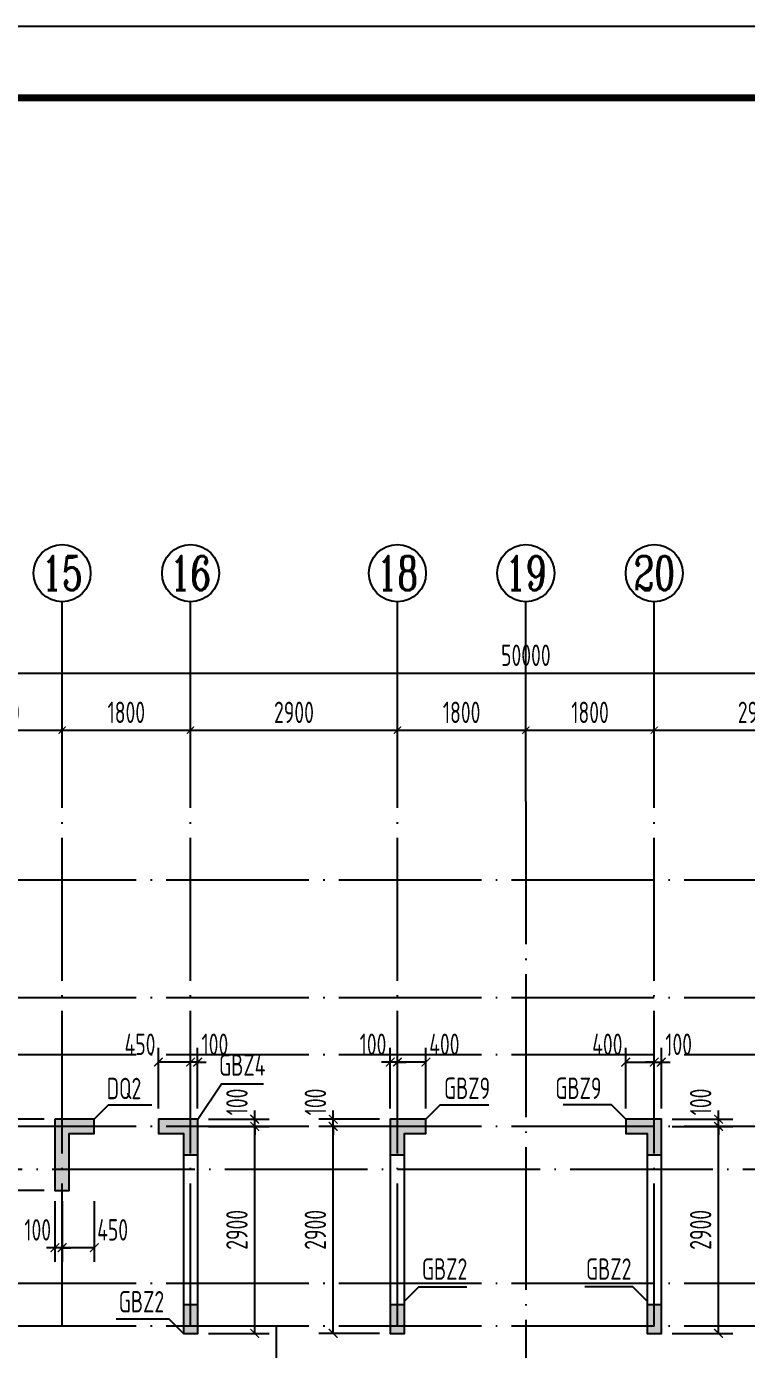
# Model space of a CAD drawing. Extents: x -668857 to 154266, y -275694 to 291306.
# Drawn here: x -320747 to -310654, y 69564 to 88100 of the extents above; entities that cross this region are included whole.
import ezdxf
from ezdxf.enums import TextEntityAlignment as Align

# ---------------------------------------------------------------- set-up
doc = ezdxf.new("R2010")
doc.units = 0
doc.header["$LTSCALE"] = 1000
doc.linetypes.add('DOTE', pattern=[2.42, 2, -0.2, 0.02, -0.2])
doc.layers.get('0').update_dxf_attribs({"linetype": 'CONTINUOUS'})
doc.layers.get('DEFPOINTS').update_dxf_attribs({"linetype": 'CONTINUOUS'})
for name, color, linetype in [('-TK', 7, 'CONTINUOUS'), ('A-AXIS', 1, 'CONTINUOUS'), ('A-DOTE', 10, 'DOTE'), ('AXIS_NUM', 7, 'CONTINUOUS'), ('S-Q墙实线', 6, 'CONTINUOUS'), ('S-Q墙标注', 3, 'CONTINUOUS'), ('S-X详图填充', 252, 'CONTINUOUS'), ('S-X详图实线', 4, 'CONTINUOUS'), ('S-Y一般标注', 3, 'CONTINUOUS'), ('S-Z柱编号', 6, 'CONTINUOUS')]:
    doc.layers.add(name, color=color, linetype=linetype)
doc.styles.add('TSSD_Axis', font='complex.shx', dxfattribs={"width": 0.7, "bigfont": 'hztxt.shx'})
doc.styles.add('TSSD_DIMENSION', font='Tssdeng.shx', dxfattribs={"width": 0.7, "bigfont": 'tssdchn.shx'})
doc.styles.add('TSSD_REIN', font='tssdeng.shx', dxfattribs={"width": 0.7, "height": 300, "bigfont": 'tssdchn.shx'})
doc.styles.add('结构文字', font='zstxt.shx', dxfattribs={"width": 0.7, "bigfont": 'zshz.shx'})
doc.dimstyles.new('STRUCK', dxfattribs={"dimtxt": 400, "dimasz": 121, "dimexe": 200, "dimexo": 150, "dimgap": 115, "dimtad": 1, "dimdec": 0, "dimdsep": 46, "dimtxsty": '结构文字', "dimblk": 'ARCHTICK', "dimcen": 400, "dimclrd": 3, "dimclre": 3, "dimclrt": 7, "dimadec": 0, "dimazin": 0, "dimtfac": 1, "dimtdec": 0, "dimtix": 1, "dimtmove": 2, "dimatfit": 3, "dimldrblk": '_DIMX', "dimfxl": 0, "dimtolj": 1, "dimtzin": 0, "dimarcsym": 0})
doc.dimstyles.new('TSSD_100_100', dxfattribs={"dimtxt": 300, "dimasz": 100, "dimexe": 100, "dimexo": 250, "dimgap": 100, "dimtad": 1, "dimdec": 0, "dimzin": 0, "dimdsep": 46, "dimtxsty": 'TSSD_DIMENSION', "dimblk": 'ARCHTICK', "dimcen": 0, "dimdle": 100, "dimclrt": 7, "dimadec": 0, "dimazin": 0, "dimtfac": 1, "dimtdec": 0, "dimtix": 1, "dimtmove": 2, "dimatfit": 3, "dimldrblk": 'ARCHTICK', "dimfxl": 0, "dimtolj": 1, "dimtzin": 0, "dimarcsym": 0})

# ---------------------------------------------------------------- blocks, each defined once
blk = doc.blocks.new('ts_axno')
at = {"color": 0, "linetype": 'ByBlock', "lineweight": -2}
blk.add_circle((0, 0), 0.5, dxfattribs=at)
at = {"color": 0, "linetype": 'ByBlock', "lineweight": -2, "style": 'TSSD_Axis', "width": 0.7}
blk.add_attdef('A', text='', height=0.6, dxfattribs=at).set_placement((0, 0), align=Align.MIDDLE_CENTER)
blk = doc.blocks.new('_ArchTick')
at = {"color": 0, "linetype": 'ByBlock', "const_width": 0.15}
blk.add_lwpolyline([(-0.5, -0.5), (0.5, 0.5)], dxfattribs=at)
blk = doc.blocks.new('*D158')
at = {"layer": 'DEFPOINTS', "color": 0}
for p in [(23100, 19250), (21400, 18250), (23100, 18250)]:
    blk.add_point(p, dxfattribs=at)
at = {"layer": 'S-Y一般标注', "color": 0, "lineweight": -2}
for p, q in [((21400, 18500), (21400, 19350)), ((23100, 18500), (23100, 19350)), ((21300, 19250), (23200, 19250))]:
    blk.add_line(p, q, dxfattribs=at)
at = {"layer": 'S-Y一般标注', "color": 0, "lineweight": -2, "xscale": 100, "yscale": 100, "zscale": 100, "rotation": 180}
blk.add_blockref('_ArchTick', (21400, 19250), dxfattribs=at)
at = {"layer": 'S-Y一般标注', "color": 0, "lineweight": -2, "xscale": 100, "yscale": 100, "zscale": 100}
blk.add_blockref('_ArchTick', (23100, 19250), dxfattribs=at)
at = {"layer": 'S-Y一般标注', "color": 7, "insert": (22250, 19500), "char_height": 300, "attachment_point": 5, "style": 'TSSD_DIMENSION'}
blk.add_mtext('\\A1;1700', dxfattribs=at)
blk = doc.blocks.new('*D159')
at = {"layer": 'DEFPOINTS', "color": 0}
for p in [(24900, 19250), (23100, 18250), (24900, 18250)]:
    blk.add_point(p, dxfattribs=at)
at = {"layer": 'S-Y一般标注', "color": 0, "lineweight": -2}
for p, q in [((23100, 18500), (23100, 19350)), ((24900, 18500), (24900, 19350)), ((23000, 19250), (25000, 19250))]:
    blk.add_line(p, q, dxfattribs=at)
at = {"layer": 'S-Y一般标注', "color": 0, "lineweight": -2, "xscale": 100, "yscale": 100, "zscale": 100, "rotation": 180}
blk.add_blockref('_ArchTick', (23100, 19250), dxfattribs=at)
at = {"layer": 'S-Y一般标注', "color": 0, "lineweight": -2, "xscale": 100, "yscale": 100, "zscale": 100}
blk.add_blockref('_ArchTick', (24900, 19250), dxfattribs=at)
at = {"layer": 'S-Y一般标注', "color": 7, "insert": (24000, 19500), "char_height": 300, "attachment_point": 5, "style": 'TSSD_DIMENSION'}
blk.add_mtext('\\A1;1800', dxfattribs=at)
blk = doc.blocks.new('*D160')
at = {"layer": 'DEFPOINTS', "color": 0}
for p in [(27800, 19250), (24900, 18250), (27800, 18250)]:
    blk.add_point(p, dxfattribs=at)
at = {"layer": 'S-Y一般标注', "color": 0, "lineweight": -2}
for p, q in [((24900, 18500), (24900, 19350)), ((27800, 18500), (27800, 19350)), ((24800, 19250), (27900, 19250))]:
    blk.add_line(p, q, dxfattribs=at)
at = {"layer": 'S-Y一般标注', "color": 0, "lineweight": -2, "xscale": 100, "yscale": 100, "zscale": 100, "rotation": 180}
blk.add_blockref('_ArchTick', (24900, 19250), dxfattribs=at)
at = {"layer": 'S-Y一般标注', "color": 0, "lineweight": -2, "xscale": 100, "yscale": 100, "zscale": 100}
blk.add_blockref('_ArchTick', (27800, 19250), dxfattribs=at)
at = {"layer": 'S-Y一般标注', "color": 7, "insert": (26350, 19500), "char_height": 300, "attachment_point": 5, "style": 'TSSD_DIMENSION'}
blk.add_mtext('\\A1;2900', dxfattribs=at)
blk = doc.blocks.new('*D161')
at = {"layer": 'DEFPOINTS', "color": 0}
for p in [(29600, 19250), (27800, 18250), (29600, 18250)]:
    blk.add_point(p, dxfattribs=at)
at = {"layer": 'S-Y一般标注', "color": 0, "lineweight": -2}
for p, q in [((27800, 18500), (27800, 19350)), ((29600, 18500), (29600, 19350)), ((27700, 19250), (29700, 19250))]:
    blk.add_line(p, q, dxfattribs=at)
at = {"layer": 'S-Y一般标注', "color": 0, "lineweight": -2, "xscale": 100, "yscale": 100, "zscale": 100, "rotation": 180}
blk.add_blockref('_ArchTick', (27800, 19250), dxfattribs=at)
at = {"layer": 'S-Y一般标注', "color": 0, "lineweight": -2, "xscale": 100, "yscale": 100, "zscale": 100}
blk.add_blockref('_ArchTick', (29600, 19250), dxfattribs=at)
at = {"layer": 'S-Y一般标注', "color": 7, "insert": (28700, 19500), "char_height": 300, "attachment_point": 5, "style": 'TSSD_DIMENSION'}
blk.add_mtext('\\A1;1800', dxfattribs=at)
blk = doc.blocks.new('*D162')
at = {"layer": 'DEFPOINTS', "color": 0}
for p in [(31400, 19250), (29600, 18250), (31400, 18250)]:
    blk.add_point(p, dxfattribs=at)
at = {"layer": 'S-Y一般标注', "color": 0, "lineweight": -2}
for p, q in [((29600, 18500), (29600, 19350)), ((31400, 18500), (31400, 19350)), ((29500, 19250), (31500, 19250))]:
    blk.add_line(p, q, dxfattribs=at)
at = {"layer": 'S-Y一般标注', "color": 0, "lineweight": -2, "xscale": 100, "yscale": 100, "zscale": 100, "rotation": 180}
blk.add_blockref('_ArchTick', (29600, 19250), dxfattribs=at)
at = {"layer": 'S-Y一般标注', "color": 0, "lineweight": -2, "xscale": 100, "yscale": 100, "zscale": 100}
blk.add_blockref('_ArchTick', (31400, 19250), dxfattribs=at)
at = {"layer": 'S-Y一般标注', "color": 7, "insert": (30500, 19500), "char_height": 300, "attachment_point": 5, "style": 'TSSD_DIMENSION'}
blk.add_mtext('\\A1;1800', dxfattribs=at)
blk = doc.blocks.new('*D163')
at = {"layer": 'DEFPOINTS', "color": 0}
for p in [(34300, 19250), (31400, 18250), (34300, 18250)]:
    blk.add_point(p, dxfattribs=at)
at = {"layer": 'S-Y一般标注', "color": 0, "lineweight": -2}
for p, q in [((31400, 18500), (31400, 19350)), ((34300, 18500), (34300, 19350)), ((31300, 19250), (34400, 19250))]:
    blk.add_line(p, q, dxfattribs=at)
at = {"layer": 'S-Y一般标注', "color": 0, "lineweight": -2, "xscale": 100, "yscale": 100, "zscale": 100, "rotation": 180}
blk.add_blockref('_ArchTick', (31400, 19250), dxfattribs=at)
at = {"layer": 'S-Y一般标注', "color": 0, "lineweight": -2, "xscale": 100, "yscale": 100, "zscale": 100}
blk.add_blockref('_ArchTick', (34300, 19250), dxfattribs=at)
at = {"layer": 'S-Y一般标注', "color": 7, "insert": (32850, 19500), "char_height": 300, "attachment_point": 5, "style": 'TSSD_DIMENSION'}
blk.add_mtext('\\A1;2900', dxfattribs=at)
blk = doc.blocks.new('*D173')
at = {"layer": 'DEFPOINTS', "color": 0}
for p in [(54600, 20050), (4600, 18250), (54600, 18250)]:
    blk.add_point(p, dxfattribs=at)
at = {"layer": 'S-Y一般标注', "color": 0, "lineweight": -2}
for p, q in [((4500, 20050), (54700, 20050)), ((4600, 18500), (4600, 20150)), ((54600, 18500), (54600, 20150))]:
    blk.add_line(p, q, dxfattribs=at)
at = {"layer": 'S-Y一般标注', "color": 0, "lineweight": -2, "xscale": 100, "yscale": 100, "zscale": 100, "rotation": 180}
blk.add_blockref('_ArchTick', (4600, 20050), dxfattribs=at)
at = {"layer": 'S-Y一般标注', "color": 0, "lineweight": -2, "xscale": 100, "yscale": 100, "zscale": 100}
blk.add_blockref('_ArchTick', (54600, 20050), dxfattribs=at)
at = {"layer": 'S-Y一般标注', "color": 7, "insert": (29600, 20300), "char_height": 300, "attachment_point": 5, "style": 'TSSD_DIMENSION'}
blk.add_mtext('\\A1;50000', dxfattribs=at)
blk = doc.blocks.new('*D1371')
at = {"layer": 'DEFPOINTS', "color": 0}
for p in [(-316447, 72691), (-315647, 72691), (-315647, 69791)]:
    blk.add_point(p, dxfattribs=at)
at = {"layer": 'S-Q墙标注', "color": 3, "lineweight": -2}
for p, q in [((-315797, 72691), (-316647, 72691)), ((-316447, 69791), (-316447, 72691)), ((-315797, 69791), (-316647, 69791))]:
    blk.add_line(p, q, dxfattribs=at)
at = {"layer": 'S-Q墙标注', "color": 3, "lineweight": -2, "xscale": 121, "yscale": 121, "zscale": 121}
for p, rotation in [((-316447, 72691), 90), ((-316447, 69791), 270)]:
    blk.add_blockref('_ArchTick', p, dxfattribs=dict(at, rotation=rotation))
at = {"layer": 'S-Q墙标注', "color": 7, "insert": (-316697, 71241), "char_height": 300, "attachment_point": 5, "rotation": 90, "style": 'TSSD_REIN'}
blk.add_mtext('\\A1;2900', dxfattribs=at)
blk = doc.blocks.new('_DIMX')
blk.add_line((-150, 0), (150, 0))
at = {"const_width": 50}
blk.add_lwpolyline([(-70, -70), (70, 70)], dxfattribs=at)
blk = doc.blocks.new('*D1372')
at = {"layer": 'DEFPOINTS', "color": 0}
for p in [(-316447, 72791), (-315647, 72791), (-315647, 72691)]:
    blk.add_point(p, dxfattribs=at)
at = {"layer": 'S-Q墙标注', "color": 3, "lineweight": -2}
for p, q in [((-316447, 72791), (-316447, 72912)), ((-315797, 72791), (-316647, 72791)), ((-315797, 72691), (-316647, 72691)), ((-316447, 72691), (-316447, 72791)), ((-316447, 72691), (-316447, 72570))]:
    blk.add_line(p, q, dxfattribs=at)
at = {"layer": 'S-Q墙标注', "color": 3, "lineweight": -2, "xscale": 121, "yscale": 121, "zscale": 121}
for p, rotation in [((-316447, 72791), 270), ((-316447, 72691), 90)]:
    blk.add_blockref('_ArchTick', p, dxfattribs=dict(at, rotation=rotation))
at = {"layer": 'S-Q墙标注', "color": 7, "insert": (-316697, 73033), "char_height": 300, "attachment_point": 5, "rotation": 90, "style": 'TSSD_REIN'}
blk.add_mtext('\\A1;100', dxfattribs=at)
blk = doc.blocks.new('*D1373')
at = {"layer": 'DEFPOINTS', "color": 0}
for p in [(-315547, 73591), (-315547, 72791), (-315147, 72791)]:
    blk.add_point(p, dxfattribs=at)
at = {"layer": 'S-Q墙标注', "color": 3, "lineweight": -2}
for p, q in [((-315547, 72941), (-315547, 73791)), ((-315147, 72941), (-315147, 73791)), ((-315147, 73591), (-315547, 73591))]:
    blk.add_line(p, q, dxfattribs=at)
at = {"layer": 'S-Q墙标注', "color": 3, "lineweight": -2, "xscale": 121, "yscale": 121, "zscale": 121, "rotation": 180}
blk.add_blockref('_ArchTick', (-315547, 73591), dxfattribs=at)
at = {"layer": 'S-Q墙标注', "color": 3, "lineweight": -2, "xscale": 121, "yscale": 121, "zscale": 121}
blk.add_blockref('_ArchTick', (-315147, 73591), dxfattribs=at)
at = {"layer": 'S-Q墙标注', "color": 7, "insert": (-314889, 73841), "char_height": 300, "attachment_point": 5, "style": 'TSSD_REIN'}
blk.add_mtext('\\A1;400', dxfattribs=at)
blk = doc.blocks.new('*D1374')
at = {"layer": 'DEFPOINTS', "color": 0}
for p in [(-315647, 73591), (-315647, 72791), (-315547, 72791)]:
    blk.add_point(p, dxfattribs=at)
at = {"layer": 'S-Q墙标注', "color": 3, "lineweight": -2}
for p, q in [((-315647, 72941), (-315647, 73791)), ((-315547, 72941), (-315547, 73791)), ((-315647, 73591), (-315768, 73591)), ((-315547, 73591), (-315647, 73591)), ((-315547, 73591), (-315426, 73591))]:
    blk.add_line(p, q, dxfattribs=at)
at = {"layer": 'S-Q墙标注', "color": 3, "lineweight": -2, "xscale": 121, "yscale": 121, "zscale": 121}
blk.add_blockref('_ArchTick', (-315647, 73591), dxfattribs=at)
at = {"layer": 'S-Q墙标注', "color": 3, "lineweight": -2, "xscale": 121, "yscale": 121, "zscale": 121, "rotation": 180}
blk.add_blockref('_ArchTick', (-315547, 73591), dxfattribs=at)
at = {"layer": 'S-Q墙标注', "color": 7, "insert": (-315889, 73841), "char_height": 300, "attachment_point": 5, "style": 'TSSD_REIN'}
blk.add_mtext('\\A1;100', dxfattribs=at)
blk = doc.blocks.new('*D1375')
at = {"layer": 'DEFPOINTS', "color": 0}
for p in [(-318347, 72691), (-317547, 72691), (-318347, 69791)]:
    blk.add_point(p, dxfattribs=at)
at = {"layer": 'S-Q墙标注', "color": 3, "lineweight": -2}
for p, q in [((-318197, 72691), (-317347, 72691)), ((-317547, 69791), (-317547, 72691)), ((-318197, 69791), (-317347, 69791))]:
    blk.add_line(p, q, dxfattribs=at)
at = {"layer": 'S-Q墙标注', "color": 3, "lineweight": -2, "xscale": 121, "yscale": 121, "zscale": 121}
for p, rotation in [((-317547, 72691), 90), ((-317547, 69791), 270)]:
    blk.add_blockref('_ArchTick', p, dxfattribs=dict(at, rotation=rotation))
at = {"layer": 'S-Q墙标注', "color": 7, "insert": (-317797, 71241), "char_height": 300, "attachment_point": 5, "rotation": 90, "style": 'TSSD_REIN'}
blk.add_mtext('\\A1;2900', dxfattribs=at)
blk = doc.blocks.new('*D1376')
at = {"layer": 'DEFPOINTS', "color": 0}
for p in [(-318347, 72791), (-318347, 72691), (-317547, 72791)]:
    blk.add_point(p, dxfattribs=at)
at = {"layer": 'S-Q墙标注', "color": 3, "lineweight": -2}
for p, q in [((-317547, 72791), (-317547, 72912)), ((-318197, 72791), (-317347, 72791)), ((-318197, 72691), (-317347, 72691)), ((-317547, 72691), (-317547, 72791)), ((-317547, 72691), (-317547, 72570))]:
    blk.add_line(p, q, dxfattribs=at)
at = {"layer": 'S-Q墙标注', "color": 3, "lineweight": -2, "xscale": 121, "yscale": 121, "zscale": 121}
for p, rotation in [((-317547, 72791), 270), ((-317547, 72691), 90)]:
    blk.add_blockref('_ArchTick', p, dxfattribs=dict(at, rotation=rotation))
at = {"layer": 'S-Q墙标注', "color": 7, "insert": (-317797, 73033), "char_height": 300, "attachment_point": 5, "rotation": 90, "style": 'TSSD_REIN'}
blk.add_mtext('\\A1;100', dxfattribs=at)
blk = doc.blocks.new('*D1377')
at = {"layer": 'DEFPOINTS', "color": 0}
for p in [(-318447, 73591), (-318447, 72791), (-318347, 72791)]:
    blk.add_point(p, dxfattribs=at)
at = {"layer": 'S-Q墙标注', "color": 3, "lineweight": -2}
for p, q in [((-318447, 72941), (-318447, 73791)), ((-318347, 72941), (-318347, 73791)), ((-318447, 73591), (-318568, 73591)), ((-318347, 73591), (-318447, 73591)), ((-318347, 73591), (-318226, 73591))]:
    blk.add_line(p, q, dxfattribs=at)
at = {"layer": 'S-Q墙标注', "color": 3, "lineweight": -2, "xscale": 121, "yscale": 121, "zscale": 121}
blk.add_blockref('_ArchTick', (-318447, 73591), dxfattribs=at)
at = {"layer": 'S-Q墙标注', "color": 3, "lineweight": -2, "xscale": 121, "yscale": 121, "zscale": 121, "rotation": 180}
blk.add_blockref('_ArchTick', (-318347, 73591), dxfattribs=at)
at = {"layer": 'S-Q墙标注', "color": 7, "insert": (-318105, 73841), "char_height": 300, "attachment_point": 5, "style": 'TSSD_REIN'}
blk.add_mtext('\\A1;100', dxfattribs=at)
blk = doc.blocks.new('*D1378')
at = {"layer": 'DEFPOINTS', "color": 0}
for p in [(-318897, 73591), (-318897, 72791), (-318447, 72791)]:
    blk.add_point(p, dxfattribs=at)
at = {"layer": 'S-Q墙标注', "color": 3, "lineweight": -2}
for p, q in [((-318897, 72941), (-318897, 73791)), ((-318447, 72941), (-318447, 73791)), ((-318447, 73591), (-318897, 73591))]:
    blk.add_line(p, q, dxfattribs=at)
at = {"layer": 'S-Q墙标注', "color": 3, "lineweight": -2, "xscale": 121, "yscale": 121, "zscale": 121, "rotation": 180}
blk.add_blockref('_ArchTick', (-318897, 73591), dxfattribs=at)
at = {"layer": 'S-Q墙标注', "color": 3, "lineweight": -2, "xscale": 121, "yscale": 121, "zscale": 121}
blk.add_blockref('_ArchTick', (-318447, 73591), dxfattribs=at)
at = {"layer": 'S-Q墙标注', "color": 7, "insert": (-319155, 73841), "char_height": 300, "attachment_point": 5, "style": 'TSSD_REIN'}
blk.add_mtext('\\A1;450', dxfattribs=at)
blk = doc.blocks.new('*D1379')
at = {"layer": 'DEFPOINTS', "color": 0}
for p in [(-321147, 72691), (-320347, 72691), (-320347, 71791)]:
    blk.add_point(p, dxfattribs=at)
at = {"layer": 'S-Q墙标注', "color": 3, "lineweight": -2}
for p, q in [((-320497, 72691), (-321347, 72691)), ((-321147, 71791), (-321147, 72691)), ((-320497, 71791), (-321347, 71791))]:
    blk.add_line(p, q, dxfattribs=at)
at = {"layer": 'S-Q墙标注', "color": 3, "lineweight": -2, "xscale": 121, "yscale": 121, "zscale": 121}
for p, rotation in [((-321147, 72691), 90), ((-321147, 71791), 270)]:
    blk.add_blockref('_ArchTick', p, dxfattribs=dict(at, rotation=rotation))
at = {"layer": 'S-Q墙标注', "color": 7, "insert": (-321397, 72241), "char_height": 300, "attachment_point": 5, "rotation": 90, "style": 'TSSD_REIN'}
blk.add_mtext('\\A1;900', dxfattribs=at)
blk = doc.blocks.new('*D1380')
at = {"layer": 'DEFPOINTS', "color": 0}
for p in [(-321147, 72791), (-320347, 72791), (-320347, 72691)]:
    blk.add_point(p, dxfattribs=at)
at = {"layer": 'S-Q墙标注', "color": 3, "lineweight": -2}
for p, q in [((-321147, 72791), (-321147, 72912)), ((-320497, 72791), (-321347, 72791)), ((-320497, 72691), (-321347, 72691)), ((-321147, 72691), (-321147, 72791)), ((-321147, 72691), (-321147, 72570))]:
    blk.add_line(p, q, dxfattribs=at)
at = {"layer": 'S-Q墙标注', "color": 3, "lineweight": -2, "xscale": 121, "yscale": 121, "zscale": 121}
for p, rotation in [((-321147, 72791), 270), ((-321147, 72691), 90)]:
    blk.add_blockref('_ArchTick', p, dxfattribs=dict(at, rotation=rotation))
at = {"layer": 'S-Q墙标注', "color": 7, "insert": (-321397, 73033), "char_height": 300, "attachment_point": 5, "rotation": 90, "style": 'TSSD_REIN'}
blk.add_mtext('\\A1;100', dxfattribs=at)
blk = doc.blocks.new('*D1381')
at = {"layer": 'DEFPOINTS', "color": 0}
for p in [(-320247, 71791), (-319797, 71791), (-320247, 70991)]:
    blk.add_point(p, dxfattribs=at)
at = {"layer": 'S-Q墙标注', "color": 3, "lineweight": -2}
for p, q in [((-320247, 71641), (-320247, 70791)), ((-319797, 71641), (-319797, 70791)), ((-319797, 70991), (-320247, 70991))]:
    blk.add_line(p, q, dxfattribs=at)
at = {"layer": 'S-Q墙标注', "color": 3, "lineweight": -2, "xscale": 121, "yscale": 121, "zscale": 121, "rotation": 180}
blk.add_blockref('_ArchTick', (-320247, 70991), dxfattribs=at)
at = {"layer": 'S-Q墙标注', "color": 3, "lineweight": -2, "xscale": 121, "yscale": 121, "zscale": 121}
blk.add_blockref('_ArchTick', (-319797, 70991), dxfattribs=at)
at = {"layer": 'S-Q墙标注', "color": 7, "insert": (-319539, 71241), "char_height": 300, "attachment_point": 5, "style": 'TSSD_REIN'}
blk.add_mtext('\\A1;450', dxfattribs=at)
blk = doc.blocks.new('*D1382')
at = {"layer": 'DEFPOINTS', "color": 0}
for p in [(-320347, 71791), (-320247, 71791), (-320347, 70991)]:
    blk.add_point(p, dxfattribs=at)
at = {"layer": 'S-Q墙标注', "color": 3, "lineweight": -2}
for p, q in [((-320347, 71641), (-320347, 70791)), ((-320247, 71641), (-320247, 70791)), ((-320347, 70991), (-320468, 70991)), ((-320247, 70991), (-320347, 70991)), ((-320247, 70991), (-320126, 70991))]:
    blk.add_line(p, q, dxfattribs=at)
at = {"layer": 'S-Q墙标注', "color": 3, "lineweight": -2, "xscale": 121, "yscale": 121, "zscale": 121}
blk.add_blockref('_ArchTick', (-320347, 70991), dxfattribs=at)
at = {"layer": 'S-Q墙标注', "color": 3, "lineweight": -2, "xscale": 121, "yscale": 121, "zscale": 121, "rotation": 180}
blk.add_blockref('_ArchTick', (-320247, 70991), dxfattribs=at)
at = {"layer": 'S-Q墙标注', "color": 7, "insert": (-320589, 71241), "char_height": 300, "attachment_point": 5, "style": 'TSSD_REIN'}
blk.add_mtext('\\A1;100', dxfattribs=at)
blk = doc.blocks.new('*D1446')
at = {"layer": 'DEFPOINTS', "color": 0}
for p in [(-311847, 72691), (-311047, 72691), (-311847, 69791)]:
    blk.add_point(p, dxfattribs=at)
at = {"layer": 'S-Q墙标注', "color": 3, "lineweight": -2}
for p, q in [((-311697, 72691), (-310847, 72691)), ((-311047, 69791), (-311047, 72691)), ((-311697, 69791), (-310847, 69791))]:
    blk.add_line(p, q, dxfattribs=at)
at = {"layer": 'S-Q墙标注', "color": 3, "lineweight": -2, "xscale": 121, "yscale": 121, "zscale": 121}
for p, rotation in [((-311047, 72691), 90), ((-311047, 69791), 270)]:
    blk.add_blockref('_ArchTick', p, dxfattribs=dict(at, rotation=rotation))
at = {"layer": 'S-Q墙标注', "color": 7, "insert": (-311297, 71241), "char_height": 300, "attachment_point": 5, "rotation": 90, "style": 'TSSD_REIN'}
blk.add_mtext('\\A1;2900', dxfattribs=at)
blk = doc.blocks.new('*D1447')
at = {"layer": 'DEFPOINTS', "color": 0}
for p in [(-311847, 72791), (-311847, 72691), (-311047, 72791)]:
    blk.add_point(p, dxfattribs=at)
at = {"layer": 'S-Q墙标注', "color": 3, "lineweight": -2}
for p, q in [((-311047, 72791), (-311047, 72912)), ((-311697, 72791), (-310847, 72791)), ((-311697, 72691), (-310847, 72691)), ((-311047, 72691), (-311047, 72791)), ((-311047, 72691), (-311047, 72570))]:
    blk.add_line(p, q, dxfattribs=at)
at = {"layer": 'S-Q墙标注', "color": 3, "lineweight": -2, "xscale": 121, "yscale": 121, "zscale": 121}
for p, rotation in [((-311047, 72791), 270), ((-311047, 72691), 90)]:
    blk.add_blockref('_ArchTick', p, dxfattribs=dict(at, rotation=rotation))
at = {"layer": 'S-Q墙标注', "color": 7, "insert": (-311297, 73033), "char_height": 300, "attachment_point": 5, "rotation": 90, "style": 'TSSD_REIN'}
blk.add_mtext('\\A1;100', dxfattribs=at)
blk = doc.blocks.new('*D1448')
at = {"layer": 'DEFPOINTS', "color": 0}
for p in [(-311947, 73591), (-312347, 72791), (-311947, 72791)]:
    blk.add_point(p, dxfattribs=at)
at = {"layer": 'S-Q墙标注', "color": 3, "lineweight": -2}
for p, q in [((-312347, 72941), (-312347, 73791)), ((-311947, 72941), (-311947, 73791)), ((-312347, 73591), (-311947, 73591))]:
    blk.add_line(p, q, dxfattribs=at)
at = {"layer": 'S-Q墙标注', "color": 3, "lineweight": -2, "xscale": 121, "yscale": 121, "zscale": 121, "rotation": 180}
blk.add_blockref('_ArchTick', (-312347, 73591), dxfattribs=at)
at = {"layer": 'S-Q墙标注', "color": 3, "lineweight": -2, "xscale": 121, "yscale": 121, "zscale": 121}
blk.add_blockref('_ArchTick', (-311947, 73591), dxfattribs=at)
at = {"layer": 'S-Q墙标注', "color": 7, "insert": (-312605, 73841), "char_height": 300, "attachment_point": 5, "style": 'TSSD_REIN'}
blk.add_mtext('\\A1;400', dxfattribs=at)
blk = doc.blocks.new('*D1449')
at = {"layer": 'DEFPOINTS', "color": 0}
for p in [(-311847, 73591), (-311947, 72791), (-311847, 72791)]:
    blk.add_point(p, dxfattribs=at)
at = {"layer": 'S-Q墙标注', "color": 3, "lineweight": -2}
for p, q in [((-311947, 72941), (-311947, 73791)), ((-311847, 72941), (-311847, 73791)), ((-311947, 73591), (-312068, 73591)), ((-311947, 73591), (-311847, 73591)), ((-311847, 73591), (-311726, 73591))]:
    blk.add_line(p, q, dxfattribs=at)
at = {"layer": 'S-Q墙标注', "color": 3, "lineweight": -2, "xscale": 121, "yscale": 121, "zscale": 121}
blk.add_blockref('_ArchTick', (-311947, 73591), dxfattribs=at)
at = {"layer": 'S-Q墙标注', "color": 3, "lineweight": -2, "xscale": 121, "yscale": 121, "zscale": 121, "rotation": 180}
blk.add_blockref('_ArchTick', (-311847, 73591), dxfattribs=at)
at = {"layer": 'S-Q墙标注', "color": 7, "insert": (-311605, 73841), "char_height": 300, "attachment_point": 5, "style": 'TSSD_REIN'}
blk.add_mtext('\\A1;100', dxfattribs=at)
blk = doc.blocks.new('A1')
blk.add_lwpolyline([(0, 59400), (0, 0), (84100, 0), (84100, 59400)], close=True)
at = {"const_width": 100}
blk.add_lwpolyline([(2500, 58400), (2500, 1000), (83100, 1000), (83100, 58400)], close=True, dxfattribs=at)
blk = doc.blocks.new('20210726.16395156')
at = {"layer": 'A-AXIS'}
for p, q in [((23100, 18249.9), (23100, 21049.9)), ((24900, 18249.9), (24900, 21049.9)), ((27800, 18249.9), (27800, 21049.9)), ((29600, 18249.9), (29600, 21049.9)), ((31400, 18249.9), (31400, 21049.9))]:
    blk.add_line(p, q, dxfattribs=at)
at = {"layer": 'A-DOTE'}
for p, q in [((23100, 10900), (23100, 18249.9)), ((24900, 10900), (24900, 18249.9)), ((27800, 10900), (27800, 18249.9)), ((29600, 18249.9), (29600, 3600)), ((31400, 10900), (31400, 18249.9)), ((55600, 17150), (3600, 17150)), ((55600, 15500), (3600, 15500)), ((55600, 14700), (3600, 14700)), ((55600, 13700), (3600, 13700)), ((3600, 13100.3), (55600, 13100.3)), ((55600, 11500), (3600, 11500)), ((55600, 10900), (3600, 10900)), ((26100, 10900), (26100, 3600))]:
    blk.add_line(p, q, dxfattribs=at)
at = {"layer": 'A-AXIS'}
ref = blk.add_blockref('ts_axno', (23100, 21449.9), dxfattribs=dict(at, xscale=800, yscale=800, zscale=800))
ref.add_attrib('9', '15', dxfattribs={"layer": 'AXIS_NUM', "height": 480, "style": 'TSSD_Axis', "width": 0.7}).set_placement((23100, 21449.9), align=Align.MIDDLE_CENTER)
ref = blk.add_blockref('ts_axno', (24900, 21449.9), dxfattribs=dict(at, xscale=800, yscale=800, zscale=800))
ref.add_attrib('10', '16', dxfattribs={"layer": 'AXIS_NUM', "height": 480, "style": 'TSSD_Axis', "width": 0.7}).set_placement((24900, 21449.9), align=Align.MIDDLE_CENTER)
ref = blk.add_blockref('ts_axno', (27800, 21449.9), dxfattribs=dict(at, xscale=800, yscale=800, zscale=800))
ref.add_attrib('11', '18', dxfattribs={"layer": 'AXIS_NUM', "height": 480, "style": 'TSSD_Axis', "width": 0.7}).set_placement((27800, 21449.9), align=Align.MIDDLE_CENTER)
ref = blk.add_blockref('ts_axno', (29600, 21449.9), dxfattribs=dict(at, xscale=800, yscale=800, zscale=800))
ref.add_attrib('12', '19', dxfattribs={"layer": 'AXIS_NUM', "height": 480, "style": 'TSSD_Axis', "width": 0.7}).set_placement((29600, 21449.9), align=Align.MIDDLE_CENTER)
ref = blk.add_blockref('ts_axno', (31400, 21449.9), dxfattribs=dict(at, xscale=800, yscale=800, zscale=800))
ref.add_attrib('13', '20', dxfattribs={"layer": 'AXIS_NUM', "height": 480, "style": 'TSSD_Axis', "width": 0.7}).set_placement((31400, 21449.9), align=Align.MIDDLE_CENTER)
at = {"layer": 'S-Y一般标注'}
for base, p1, p2, picture, middle in [((54600, 20049.9), (4600, 18249.9), (54600, 18249.9), '*D173', (29600, 20299.9)), ((23100, 19249.9), (21400, 18249.9), (23100, 18249.9), '*D158', (22250, 19499.9)), ((24900, 19249.9), (23100, 18249.9), (24900, 18249.9), '*D159', (24000, 19499.9)), ((27800, 19249.9), (24900, 18249.9), (27800, 18249.9), '*D160', (26350, 19499.9)), ((29600, 19249.9), (27800, 18249.9), (29600, 18249.9), '*D161', (28700, 19499.9)), ((31400, 19249.9), (29600, 18249.9), (31400, 18249.9), '*D162', (30500, 19499.9)), ((34300, 19249.9), (31400, 18249.9), (34300, 18249.9), '*D163', (32850, 19499.9))]:
    dim = blk.add_linear_dim(base=base, p1=p1, p2=p2, dimstyle='TSSD_100_100', dxfattribs=at)
    dim.commit()
    dim.dimension.update_dxf_attribs({"geometry": picture, "text_midpoint": middle})

msp = doc.modelspace()

# ---------------------------------------------------------------- hatches: boundary and pattern name
at = {"layer": 'S-X详图填充'}
h = msp.add_hatch(color=256, dxfattribs=at)
h.dxf.hatch_style = 1
h.paths.add_polyline_path([(-320346.8, 72791.2), (-320346.8, 71791.2), (-320146.8, 71791.2), (-320146.8, 72591.2), (-319796.89, 72591.2), (-319796.89, 72791.2)])
h = msp.add_hatch(color=256, dxfattribs=at)
h.dxf.hatch_style = 1
h.paths.add_polyline_path([(-318546.81, 72291.2), (-318346.81, 72291.2), (-318346.81, 72791.2), (-318896.81, 72791.2), (-318896.81, 72591.2), (-318546.81, 72591.2)])
h = msp.add_hatch(color=256, dxfattribs=at)
h.dxf.hatch_style = 1
h.paths.add_polyline_path([(-315646.81, 72291.2), (-315446.81, 72291.2), (-315446.81, 72591.2), (-315146.9, 72591.2), (-315146.9, 72791.2), (-315646.81, 72791.2)])
h = msp.add_hatch(color=256, dxfattribs=at)
h.dxf.hatch_style = 1
h.paths.add_polyline_path([(-312046.79, 72291.2), (-311846.79, 72291.2), (-311846.79, 72791.2), (-312346.7, 72791.2), (-312346.7, 72591.2), (-312046.79, 72591.2)])
h = msp.add_hatch(color=256, dxfattribs=at)
h.dxf.hatch_style = 1
h.paths.add_polyline_path([(-318346.81, 70191.2), (-318546.81, 70191.2), (-318546.81, 69791.2), (-318346.81, 69791.2)])
h = msp.add_hatch(color=256, dxfattribs=at)
h.dxf.hatch_style = 1
h.paths.add_polyline_path([(-315446.81, 70191.2), (-315646.81, 70191.2), (-315646.81, 69791.2), (-315446.81, 69791.2)])
h = msp.add_hatch(color=256, dxfattribs=at)
h.dxf.hatch_style = 1
h.paths.add_polyline_path([(-311846.79, 70191.2), (-312046.79, 70191.2), (-312046.79, 69791.2), (-311846.79, 69791.2)])

# ---------------------------------------------------------------- linework, layer by layer
at = {"layer": 'S-Q墙实线'}
for points in [[(-320346.8, 72791.2), (-320346.8, 71791.2), (-320146.8, 71791.2), (-320146.8, 72591.2), (-319796.89, 72591.2), (-319796.89, 72791.2)], [(-318346.81, 72791.2), (-318896.81, 72791.2), (-318896.81, 72591.2), (-318546.81, 72591.2), (-318546.81, 69791.2), (-318346.81, 69791.2)], [(-315646.81, 72791.2), (-315646.81, 69791.2), (-315446.81, 69791.2), (-315446.81, 72591.2), (-315146.9, 72591.2), (-315146.9, 72791.2)], [(-311846.79, 72791.2), (-312346.7, 72791.2), (-312346.7, 72591.2), (-312046.79, 72591.2), (-312046.79, 69791.2), (-311846.79, 69791.2)]]:
    msp.add_lwpolyline(points, close=True, dxfattribs=at)
at = {"layer": 'S-X详图实线'}
for points in [[(-320346.8, 72791.2), (-320346.8, 71791.2), (-320146.8, 71791.2), (-320146.8, 72591.2), (-319796.89, 72591.2), (-319796.89, 72791.2), (-320346.8, 72791.2)], [(-318546.81, 72291.2), (-318346.81, 72291.2), (-318346.81, 72791.2), (-318896.81, 72791.2), (-318896.81, 72591.2), (-318546.81, 72591.2), (-318546.81, 72291.2)], [(-315646.81, 72291.2), (-315446.81, 72291.2), (-315446.81, 72591.2), (-315146.9, 72591.2), (-315146.9, 72791.2), (-315646.81, 72791.2), (-315646.81, 72291.2)], [(-312046.79, 72291.2), (-311846.79, 72291.2), (-311846.79, 72791.2), (-312346.7, 72791.2), (-312346.7, 72591.2), (-312046.79, 72591.2), (-312046.79, 72291.2)], [(-318346.81, 70191.2), (-318546.81, 70191.2), (-318546.81, 69791.2), (-318346.81, 69791.2), (-318346.81, 70191.2)], [(-315446.81, 70191.2), (-315646.81, 70191.2), (-315646.81, 69791.2), (-315446.81, 69791.2), (-315446.81, 70191.2)], [(-311846.79, 70191.2), (-312046.79, 70191.2), (-312046.79, 69791.2), (-311846.79, 69791.2), (-311846.79, 70191.2)]]:
    msp.add_lwpolyline(points, close=True, dxfattribs=at)
at = {"layer": 'S-Z柱编号', "color": 7}
for points in [[(-318346.81, 72791.2), (-318014.37, 73287.83), (-317424.53, 73287.83)], [(-319796.89, 72791.2), (-319596.89, 72991.2), (-318990.88, 72991.2)], [(-315146.9, 72791.2), (-314946.9, 72991.2), (-314267.47, 72991.2)], [(-312346.7, 72791.2), (-312546.7, 72991.2), (-313226.13, 72991.2)], [(-315446.81, 70241.2), (-315246.81, 70441.2), (-314573.29, 70441.2)], [(-312046.79, 70241.2), (-312246.79, 70441.2), (-312920.31, 70441.2)], [(-318546.81, 69791.2), (-318746.81, 69991.2), (-319487.14, 69991.2)]]:
    msp.add_lwpolyline(points, dxfattribs=at)

# ---------------------------------------------------------------- block references
at = {"layer": '-TK'}
msp.add_blockref('A1', (-353584.71, 28699.67), dxfattribs=at)
at = {"layer": 'A-DOTE'}
msp.add_blockref('20210726.16395156', (-343346.8, 58991.15), dxfattribs=at)

# ---------------------------------------------------------------- texts
at = {"layer": 'S-Z柱编号', "color": 7, "style": 'TSSD_REIN', "width": 0.7}
for s, p in [('GBZ4', (-318046.81, 73309.38)), ('DQ2', (-319621.57, 72981.94)), ('GBZ9', (-314894.54, 72985.37)), ('GBZ9', (-313334.06, 72985.37)), ('GBZ2', (-315203.96, 70451.79)), ('GBZ2', (-312903.48, 70451.79)), ('GBZ2', (-319452.58, 69993.92))]:
    msp.add_text(s, height=300, dxfattribs=at).set_placement(p, align=Align.BOTTOM_LEFT)

# ---------------------------------------------------------------- dimensions: what is measured, and where the dimension line sits
at = {"layer": 'S-Q墙标注'}
for base, p1, p2, angle, picture, middle in [((-318896.81, 73591.2), (-318446.8, 72791.2), (-318896.81, 72791.2), 180, '*D1378', (-319154.88, 73841.2)), ((-318446.8, 73591.2), (-318346.81, 72791.2), (-318446.8, 72791.2), 180, '*D1377', (-318104.88, 73841.2)), ((-315646.81, 73591.2), (-315546.8, 72791.2), (-315646.81, 72791.2), 180, '*D1374', (-315888.73, 73841.2)), ((-315546.8, 73591.2), (-315146.89, 72791.2), (-315546.8, 72791.2), 180, '*D1373', (-314888.82, 73841.2)), ((-321146.81, 72791.2), (-320346.81, 72691.2), (-320346.81, 72791.2), 90, '*D1380', (-321396.81, 73033.12)), ((-317546.81, 72791.2), (-318346.81, 72691.2), (-318346.81, 72791.2), 90, '*D1376', (-317796.81, 73033.12)), ((-316446.81, 72791.2), (-315646.81, 72691.2), (-315646.81, 72791.2), 90, '*D1372', (-316696.81, 73033.12)), ((-311046.79, 72791.2), (-311846.79, 72691.2), (-311846.79, 72791.2), 90, '*D1447', (-311296.79, 73033.12)), ((-320346.81, 70991.2), (-320246.8, 71791.2), (-320346.81, 71791.2), 180, '*D1382', (-320588.73, 71241.2)), ((-320246.8, 70991.2), (-319796.89, 71791.2), (-320246.8, 71791.2), 180, '*D1381', (-319538.81, 71241.2))]:
    dim = msp.add_linear_dim(base=base, p1=p1, p2=p2, angle=angle, dimstyle='STRUCK', override={"dimtxt": 300, "dimgap": 100, "dimtxsty": 'TSSD_REIN'}, dxfattribs=at)
    dim.commit()
    dim.dimension.update_dxf_attribs({"geometry": picture, "text_midpoint": middle, "dimtype": 160})
for base, p1, p2, picture, middle in [((-311946.8, 73591.2), (-312346.7, 72791.2), (-311946.8, 72791.2), '*D1448', (-312604.78, 73841.2)), ((-311846.79, 73591.2), (-311946.8, 72791.2), (-311846.79, 72791.2), '*D1449', (-311604.86, 73841.2))]:
    dim = msp.add_linear_dim(base=base, p1=p1, p2=p2, dimstyle='STRUCK', override={"dimtxt": 300, "dimgap": 100, "dimtxsty": 'TSSD_REIN'}, dxfattribs=at)
    dim.commit()
    dim.dimension.update_dxf_attribs({"geometry": picture, "text_midpoint": middle, "dimtype": 160})
for base, p1, p2, picture, middle in [((-321146.81, 72691.2), (-320346.81, 71791.2), (-320346.81, 72691.2), '*D1379', (-321396.81, 72241.2)), ((-317546.81, 72691.2), (-318346.81, 69791.2), (-318346.81, 72691.2), '*D1375', (-317796.81, 71241.2)), ((-316446.81, 72691.2), (-315646.81, 69791.2), (-315646.81, 72691.2), '*D1371', (-316696.81, 71241.2)), ((-311046.79, 72691.2), (-311846.79, 69791.2), (-311846.79, 72691.2), '*D1446', (-311296.79, 71241.2))]:
    dim = msp.add_linear_dim(base=base, p1=p1, p2=p2, angle=90, dimstyle='STRUCK', override={"dimtxt": 300, "dimgap": 100, "dimtxsty": 'TSSD_REIN'}, dxfattribs=at)
    dim.commit()
    dim.dimension.update_dxf_attribs({"geometry": picture, "text_midpoint": middle})

doc.saveas('drawing.dxf')
